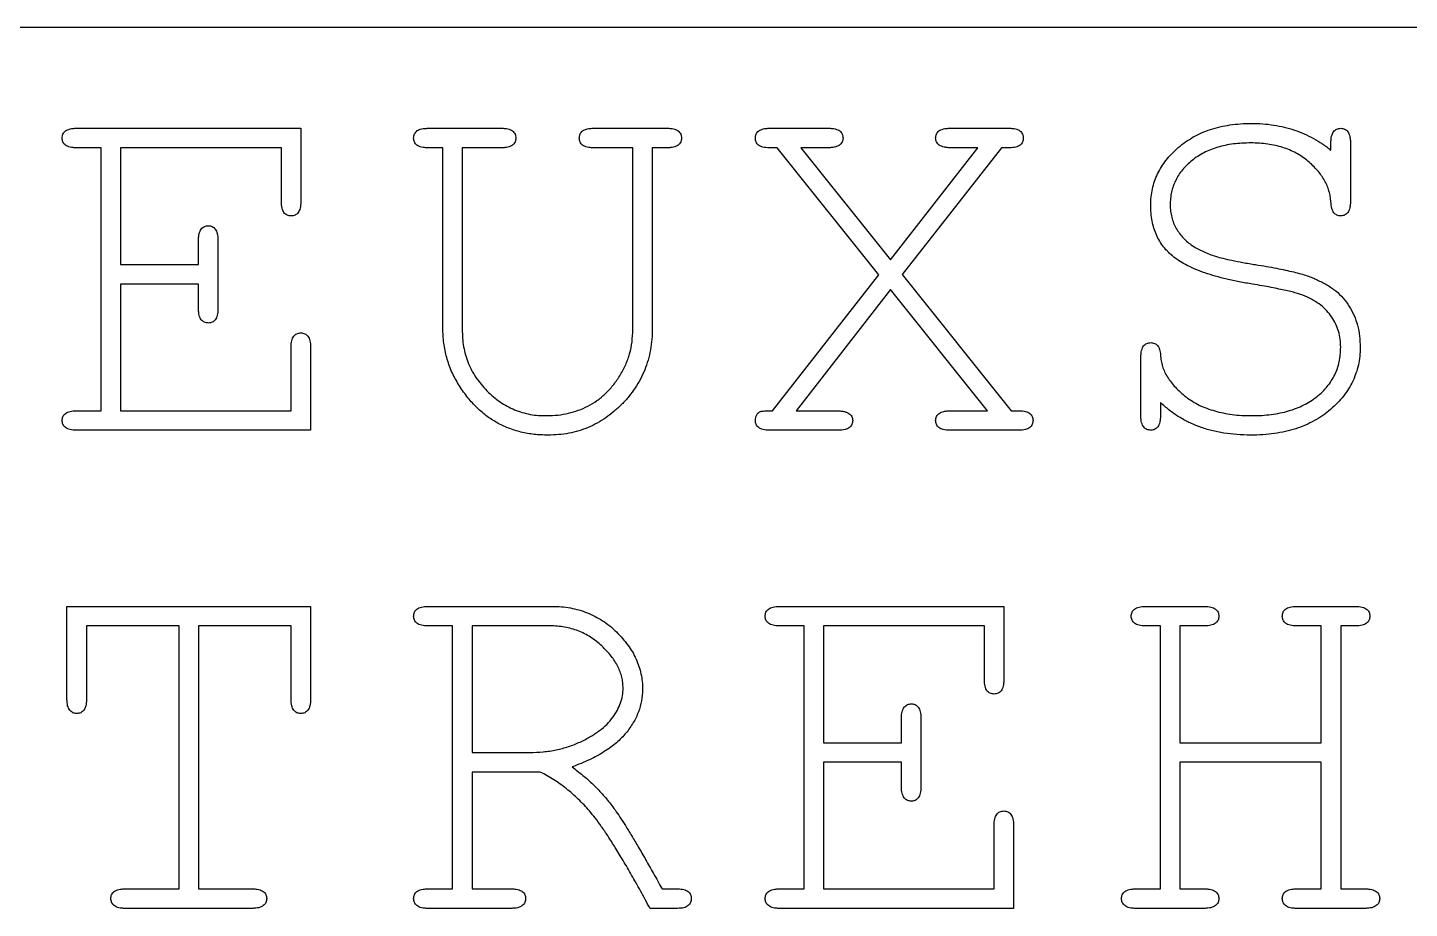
# Model space of a CAD drawing. Header units: millimetres. Extents: x -1 to 183, y -1 to 134.
# Drawn here: x 84.4 to 139.3, y 99 to 134 of the extents above; entities that cross this region are included whole.
import ezdxf

# ---------------------------------------------------------------- set-up
doc = ezdxf.new("R2010")
doc.units = ezdxf.units.MM

msp = doc.modelspace()

# ---------------------------------------------------------------- linework, layer by layer
at = {"color": 7, "linetype": 'Continuous', "lineweight": 25}
for p, q in [((183, 134), (-1, 134)), ((86.335, 130), (95.239, 130)), ((95.239, 130), (95.239, 127.097)), ((100.3, 130), (103.203, 130)), ((106.881, 130), (109.784, 130)), ((113.868, 130), (116.2, 130)), ((121.036, 130), (123.373, 130)), ((87.303, 129.226), (86.335, 129.226)), ((87.303, 118.774), (87.303, 129.226)), ((88.077, 129.226), (88.077, 124.581)), ((94.465, 129.226), (88.077, 129.226)), ((94.465, 127.097), (94.465, 129.226)), ((100.881, 129.226), (100.3, 129.226)), ((100.881, 122.061), (100.881, 129.226)), ((101.655, 129.226), (101.655, 122.007)), ((103.203, 129.226), (101.655, 129.226)), ((108.429, 129.226), (106.881, 129.226)), ((108.429, 122.007), (108.429, 129.226)), ((109.203, 129.226), (109.203, 122.061)), ((109.784, 129.226), (109.203, 129.226)), ((114.168, 129.226), (113.856, 129.226)), ((118.196, 124.181), (114.168, 129.226)), ((115.105, 129.226), (118.662, 124.777)), ((116.149, 129.226), (115.105, 129.226)), ((118.662, 124.777), (122.136, 129.226)), ((123.071, 129.226), (119.133, 124.184)), ((122.136, 129.226), (121.093, 129.226)), ((123.389, 129.226), (123.071, 129.226)), ((136.165, 129.129), (136.165, 129.419)), ((136.939, 129.401), (136.939, 127.115)), ((91.174, 124.581), (91.174, 125.548)), ((91.948, 125.548), (91.948, 122.839)), ((88.077, 124.581), (91.174, 124.581)), ((113.974, 118.774), (118.196, 124.181)), ((119.133, 124.184), (123.458, 118.774)), ((88.077, 123.806), (88.077, 118.774)), ((91.174, 123.806), (88.077, 123.806)), ((91.174, 122.839), (91.174, 123.806)), ((118.671, 123.589), (114.912, 118.774)), ((122.515, 118.774), (118.671, 123.589)), ((94.852, 118.774), (94.852, 121.29)), ((95.626, 121.29), (95.626, 118)), ((128.616, 118.566), (128.616, 120.909)), ((86.335, 118.774), (87.303, 118.774)), ((88.077, 118.774), (94.852, 118.774)), ((114.912, 118.774), (116.502, 118.774)), ((121.063, 118.774), (122.515, 118.774)), ((123.458, 118.774), (123.776, 118.774)), ((129.39, 119.104), (129.39, 118.596)), ((95.626, 118), (86.335, 118)), ((116.596, 118), (113.868, 118)), ((123.76, 118), (121.027, 118)), ((85.948, 111), (95.626, 111)), ((85.948, 107.323), (85.948, 111)), ((95.626, 111), (95.626, 107.323)), ((100.3, 111), (105.217, 111)), ((114.265, 111), (123.168, 111)), ((123.168, 111), (123.168, 108.097)), ((128.81, 111), (131.132, 111)), ((134.81, 111), (137.132, 111)), ((86.723, 110.226), (86.723, 107.323)), ((90.4, 110.226), (86.723, 110.226)), ((90.4, 99.774), (90.4, 110.226)), ((91.174, 110.226), (91.174, 99.774)), ((94.852, 110.226), (91.174, 110.226)), ((94.852, 107.323), (94.852, 110.226)), ((101.268, 110.226), (100.3, 110.226)), ((101.268, 99.774), (101.268, 110.226)), ((102.042, 110.226), (102.042, 105.194)), ((105.136, 110.226), (102.042, 110.226)), ((115.232, 110.226), (114.265, 110.226)), ((115.232, 99.774), (115.232, 110.226)), ((116.006, 110.226), (116.006, 105.581)), ((122.394, 110.226), (116.006, 110.226)), ((122.394, 108.097), (122.394, 110.226)), ((129.39, 110.226), (128.81, 110.226)), ((129.39, 99.774), (129.39, 110.226)), ((130.165, 110.226), (130.165, 105.581)), ((131.132, 110.226), (130.165, 110.226)), ((135.777, 110.226), (134.81, 110.226)), ((135.777, 105.581), (135.777, 110.226)), ((136.552, 110.226), (136.552, 99.774)), ((137.132, 110.226), (136.552, 110.226)), ((119.103, 105.581), (119.103, 106.548)), ((119.877, 106.548), (119.877, 103.839)), ((116.006, 105.581), (119.103, 105.581)), ((130.165, 105.581), (135.777, 105.581)), ((102.042, 105.194), (104.334, 105.194)), ((102.042, 104.419), (102.042, 99.774)), ((104.752, 104.419), (102.042, 104.419)), ((116.006, 104.806), (116.006, 99.774)), ((119.103, 104.806), (116.006, 104.806)), ((119.103, 103.839), (119.103, 104.806)), ((130.165, 104.806), (130.165, 99.774)), ((135.777, 104.806), (130.165, 104.806)), ((135.777, 99.774), (135.777, 104.806)), ((122.781, 99.774), (122.781, 102.29)), ((123.555, 102.29), (123.555, 99)), ((88.271, 99.774), (90.4, 99.774)), ((91.174, 99.774), (93.303, 99.774)), ((100.3, 99.774), (101.268, 99.774)), ((102.042, 99.774), (103.59, 99.774)), ((109.59, 99.774), (110.21, 99.774)), ((114.265, 99.774), (115.232, 99.774)), ((116.006, 99.774), (122.781, 99.774)), ((128.423, 99.774), (129.39, 99.774)), ((130.165, 99.774), (131.132, 99.774)), ((134.81, 99.774), (135.777, 99.774)), ((136.552, 99.774), (137.519, 99.774)), ((93.303, 99), (88.271, 99)), ((103.59, 99), (100.3, 99)), ((110.204, 99), (109.112, 99)), ((123.555, 99), (114.265, 99)), ((131.132, 99), (128.423, 99)), ((137.519, 99), (134.81, 99))]:
    msp.add_line(p, q, dxfattribs=at)
for points, knots in [([(129.003, 126.949), (129.007, 127.058), (129.014, 127.273), (129.068, 127.59), (129.15, 127.897), (129.275, 128.19), (129.428, 128.471), (129.619, 128.74), (129.844, 128.997), (130.099, 129.242), (130.386, 129.463), (130.694, 129.662), (131.027, 129.824), (131.379, 129.963), (131.756, 130.063), (132.153, 130.139), (132.573, 130.185), (132.86, 130.191), (133.007, 130.194)], [0, 0, 0, 0, 0.056916, 0.112366, 0.167516, 0.222239, 0.27805, 0.334693, 0.393994, 0.455776, 0.519139, 0.582782, 0.646789, 0.712259, 0.779915, 0.85009, 0.923131, 1, 1, 1, 1]), ([(133.007, 130.194), (133.158, 130.191), (133.454, 130.187), (133.89, 130.132), (134.31, 130.053), (134.713, 129.932), (135.103, 129.786), (135.474, 129.599), (135.833, 129.386), (136.053, 129.215), (136.165, 129.129)], [0, 0, 0, 0, 0.132647, 0.2616605, 0.3867737, 0.5100928, 0.6320402, 0.7541984, 0.8759671, 1, 1, 1, 1]), ([(85.755, 129.613), (85.761, 129.667), (85.773, 129.775), (85.866, 129.887), (85.97, 129.945), (86.074, 129.976), (86.197, 129.998), (86.287, 129.999), (86.335, 130)], [0, 0, 0, 0, 0.204282, 0.406566, 0.521934, 0.65928, 0.815354, 1, 1, 1, 1]), ([(86.335, 129.226), (86.287, 129.226), (86.197, 129.227), (86.074, 129.25), (85.97, 129.281), (85.866, 129.339), (85.773, 129.451), (85.761, 129.559), (85.755, 129.613)], [0, 0, 0, 0, 0.184646, 0.34072, 0.478066, 0.593434, 0.795718, 1, 1, 1, 1]), ([(99.719, 129.613), (99.726, 129.67), (99.739, 129.786), (99.822, 129.868), (99.865, 129.909)], [0, 0, 0, 0, 0.493165, 1, 1, 1, 1]), ([(100.3, 129.226), (100.251, 129.226), (100.162, 129.227), (100.038, 129.25), (99.935, 129.281), (99.83, 129.339), (99.737, 129.451), (99.725, 129.559), (99.719, 129.613)], [0, 0, 0, 0, 0.184646, 0.34072, 0.478066, 0.593434, 0.795718, 1, 1, 1, 1]), ([(99.865, 129.909), (99.888, 129.923), (99.942, 129.955), (100.041, 129.983), (100.163, 129.996), (100.252, 129.999), (100.3, 130)], [0, 0, 0, 0, 0.183017, 0.414226, 0.67787, 1, 1, 1, 1]), ([(103.203, 130), (103.252, 129.999), (103.341, 129.998), (103.464, 129.977), (103.566, 129.945), (103.67, 129.886), (103.766, 129.776), (103.778, 129.667), (103.784, 129.613)], [0, 0, 0, 0, 0.184871, 0.341136, 0.474994, 0.590503, 0.795468, 1, 1, 1, 1]), ([(103.784, 129.613), (103.778, 129.559), (103.766, 129.45), (103.67, 129.34), (103.566, 129.281), (103.464, 129.249), (103.341, 129.228), (103.252, 129.226), (103.203, 129.226)], [0, 0, 0, 0, 0.204532, 0.409497, 0.525006, 0.658864, 0.815129, 1, 1, 1, 1]), ([(106.3, 129.613), (106.306, 129.667), (106.318, 129.775), (106.411, 129.887), (106.516, 129.945), (106.619, 129.976), (106.743, 129.998), (106.832, 129.999), (106.881, 130)], [0, 0, 0, 0, 0.204282, 0.406566, 0.521934, 0.65928, 0.815354, 1, 1, 1, 1]), ([(106.881, 129.226), (106.832, 129.226), (106.743, 129.227), (106.619, 129.25), (106.516, 129.281), (106.411, 129.339), (106.318, 129.451), (106.306, 129.559), (106.3, 129.613)], [0, 0, 0, 0, 0.184646, 0.34072, 0.478066, 0.593434, 0.795718, 1, 1, 1, 1]), ([(109.784, 130), (109.832, 129.999), (109.922, 129.998), (110.045, 129.977), (110.147, 129.945), (110.251, 129.886), (110.347, 129.776), (110.359, 129.667), (110.365, 129.613)], [0, 0, 0, 0, 0.184871, 0.341136, 0.474994, 0.590503, 0.795468, 1, 1, 1, 1]), ([(110.365, 129.613), (110.359, 129.559), (110.347, 129.45), (110.251, 129.34), (110.147, 129.281), (110.045, 129.249), (109.922, 129.228), (109.832, 129.226), (109.784, 129.226)], [0, 0, 0, 0, 0.204532, 0.409497, 0.525006, 0.658864, 0.815129, 1, 1, 1, 1]), ([(113.297, 129.613), (113.303, 129.667), (113.315, 129.775), (113.408, 129.887), (113.511, 129.944), (113.611, 129.977), (113.732, 129.998), (113.821, 129.999), (113.868, 130)], [0, 0, 0, 0, 0.206582, 0.411143, 0.527809, 0.659328, 0.817159, 1, 1, 1, 1]), ([(113.856, 129.226), (113.81, 129.226), (113.723, 129.228), (113.604, 129.249), (113.505, 129.281), (113.405, 129.34), (113.315, 129.452), (113.303, 129.559), (113.297, 129.613)], [0, 0, 0, 0, 0.181402, 0.33751, 0.470825, 0.585689, 0.790596, 1, 1, 1, 1]), ([(116.781, 129.613), (116.774, 129.558), (116.76, 129.448), (116.658, 129.339), (116.547, 129.281), (116.436, 129.249), (116.301, 129.227), (116.202, 129.226), (116.149, 129.226)], [0, 0, 0, 0, 0.194112, 0.392571, 0.50811, 0.64503, 0.807085, 1, 1, 1, 1]), ([(116.2, 130), (116.248, 129.999), (116.339, 129.998), (116.463, 129.977), (116.566, 129.944), (116.67, 129.887), (116.763, 129.775), (116.775, 129.667), (116.781, 129.613)], [0, 0, 0, 0, 0.184621, 0.344461, 0.478137, 0.593489, 0.795745, 1, 1, 1, 1]), ([(120.458, 129.613), (120.464, 129.667), (120.477, 129.774), (120.566, 129.887), (120.67, 129.944), (120.773, 129.977), (120.897, 129.998), (120.987, 129.999), (121.036, 130)], [0, 0, 0, 0, 0.204743, 0.405091, 0.520719, 0.654715, 0.814938, 1, 1, 1, 1]), ([(121.093, 129.226), (121.04, 129.226), (120.941, 129.227), (120.805, 129.25), (120.693, 129.28), (120.581, 129.339), (120.479, 129.448), (120.465, 129.558), (120.458, 129.613)], [0, 0, 0, 0, 0.192246, 0.353738, 0.493654, 0.608791, 0.806562, 1, 1, 1, 1]), ([(123.373, 130), (123.421, 129.999), (123.509, 129.998), (123.63, 129.977), (123.73, 129.945), (123.831, 129.885), (123.924, 129.775), (123.936, 129.667), (123.942, 129.613)], [0, 0, 0, 0, 0.183456, 0.341818, 0.473778, 0.587475, 0.792724, 1, 1, 1, 1]), ([(123.942, 129.613), (123.936, 129.559), (123.924, 129.452), (123.834, 129.341), (123.736, 129.28), (123.638, 129.25), (123.521, 129.227), (123.435, 129.226), (123.389, 129.226)], [0, 0, 0, 0, 0.21093, 0.417331, 0.529648, 0.663934, 0.817276, 1, 1, 1, 1]), ([(136.165, 129.419), (136.165, 129.468), (136.166, 129.557), (136.188, 129.68), (136.22, 129.782), (136.279, 129.886), (136.388, 129.983), (136.497, 129.994), (136.552, 130)], [0, 0, 0, 0, 0.184871, 0.341136, 0.474994, 0.590503, 0.795468, 1, 1, 1, 1]), ([(136.552, 130), (136.606, 129.994), (136.716, 129.983), (136.825, 129.883), (136.883, 129.776), (136.916, 129.67), (136.937, 129.543), (136.938, 129.451), (136.939, 129.401)], [0, 0, 0, 0, 0.2003418, 0.4035355, 0.5199579, 0.6546549, 0.8151498, 1, 1, 1, 1]), ([(132.986, 129.419), (132.866, 129.417), (132.633, 129.411), (132.292, 129.382), (131.97, 129.328), (131.668, 129.248), (131.381, 129.154), (131.117, 129.031), (130.871, 128.889), (130.644, 128.727), (130.443, 128.544), (130.262, 128.355), (130.113, 128.15), (129.992, 127.933), (129.892, 127.706), (129.828, 127.464), (129.782, 127.213), (129.779, 127.042), (129.777, 126.955)], [0, 0, 0, 0, 0.079482, 0.154544, 0.226316, 0.29529, 0.361575, 0.425495, 0.488009, 0.549702, 0.609739, 0.667357, 0.722767, 0.777166, 0.831599, 0.886341, 0.942529, 1, 1, 1, 1]), ([(136.165, 127.067), (136.157, 127.141), (136.143, 127.291), (136.089, 127.51), (136.013, 127.724), (135.911, 127.932), (135.781, 128.134), (135.628, 128.33), (135.446, 128.517), (135.246, 128.701), (135.023, 128.87), (134.781, 129.019), (134.523, 129.143), (134.248, 129.243), (133.957, 129.321), (133.648, 129.379), (133.322, 129.412), (133.1, 129.417), (132.986, 129.419)], [0, 0, 0, 0, 0.051857, 0.103321, 0.155028, 0.208538, 0.262959, 0.320433, 0.379971, 0.443002, 0.507559, 0.57282, 0.638469, 0.705153, 0.77434, 0.846517, 0.921343, 1, 1, 1, 1]), ([(94.852, 126.516), (94.797, 126.522), (94.69, 126.534), (94.578, 126.627), (94.519, 126.732), (94.488, 126.835), (94.466, 126.959), (94.465, 127.048), (94.465, 127.097)], [0, 0, 0, 0, 0.204282, 0.406566, 0.521934, 0.65928, 0.815354, 1, 1, 1, 1]), ([(95.239, 127.097), (95.238, 127.048), (95.237, 126.959), (95.215, 126.835), (95.184, 126.732), (95.125, 126.627), (95.014, 126.534), (94.906, 126.522), (94.852, 126.516)], [0, 0, 0, 0, 0.1846457, 0.3407201, 0.4780664, 0.5934339, 0.7957178, 1, 1, 1, 1]), ([(129.92, 124.883), (129.846, 124.945), (129.701, 125.067), (129.514, 125.281), (129.355, 125.512), (129.228, 125.763), (129.127, 126.031), (129.054, 126.319), (129.012, 126.628), (129.006, 126.84), (129.003, 126.949)], [0, 0, 0, 0, 0.122527, 0.243231, 0.362099, 0.481023, 0.60234, 0.728822, 0.860441, 1, 1, 1, 1]), ([(129.777, 126.955), (129.78, 126.871), (129.786, 126.706), (129.833, 126.464), (129.908, 126.233), (130.014, 126.015), (130.149, 125.816), (130.299, 125.632), (130.474, 125.472), (130.732, 125.279), (131.102, 125.086), (131.509, 124.927), (131.892, 124.827), (132.253, 124.746), (132.686, 124.662), (132.999, 124.609), (133.168, 124.581)], [0, 0, 0, 0, 0.055163, 0.108508, 0.161585, 0.214695, 0.267318, 0.319131, 0.370767, 0.422911, 0.530973, 0.643951, 0.709932, 0.790884, 0.887553, 1, 1, 1, 1]), ([(136.552, 126.516), (136.5, 126.522), (136.395, 126.535), (136.287, 126.625), (136.23, 126.724), (136.192, 126.82), (136.174, 126.937), (136.168, 127.021), (136.165, 127.067)], [0, 0, 0, 0, 0.205908, 0.411934, 0.529194, 0.662891, 0.818297, 1, 1, 1, 1]), ([(136.939, 127.115), (136.938, 127.065), (136.937, 126.973), (136.916, 126.846), (136.883, 126.74), (136.826, 126.633), (136.714, 126.537), (136.606, 126.523), (136.552, 126.516)], [0, 0, 0, 0, 0.1851488, 0.345903, 0.4808176, 0.5974281, 0.7985193, 1, 1, 1, 1]), ([(91.174, 125.548), (91.175, 125.597), (91.176, 125.686), (91.198, 125.809), (91.229, 125.912), (91.293, 126.015), (91.403, 126.111), (91.513, 126.123), (91.567, 126.129)], [0, 0, 0, 0, 0.183961, 0.339457, 0.472656, 0.589556, 0.796475, 1, 1, 1, 1]), ([(91.567, 126.129), (91.62, 126.123), (91.726, 126.111), (91.83, 126.013), (91.894, 125.912), (91.925, 125.809), (91.947, 125.686), (91.948, 125.597), (91.948, 125.548)], [0, 0, 0, 0, 0.1986974, 0.4024478, 0.5209337, 0.6559392, 0.8135439, 1, 1, 1, 1]), ([(133.05, 123.806), (132.872, 123.836), (132.528, 123.894), (132.035, 124), (131.582, 124.117), (131.17, 124.247), (130.798, 124.386), (130.466, 124.535), (130.172, 124.696), (130.001, 124.823), (129.92, 124.883)], [0, 0, 0, 0, 0.16175, 0.312645, 0.452924, 0.582024, 0.700035, 0.809399, 0.909092, 1, 1, 1, 1]), ([(133.168, 124.581), (133.313, 124.558), (133.591, 124.515), (133.988, 124.443), (134.348, 124.365), (134.673, 124.296), (134.961, 124.22), (135.21, 124.141), (135.426, 124.065), (135.553, 124.006), (135.611, 123.979)], [0, 0, 0, 0, 0.174713, 0.334277, 0.479963, 0.612514, 0.729051, 0.833258, 0.923848, 1, 1, 1, 1]), ([(135.145, 123.326), (135.099, 123.344), (134.997, 123.385), (134.823, 123.443), (134.614, 123.499), (134.369, 123.556), (134.088, 123.616), (133.773, 123.68), (133.423, 123.742), (133.178, 123.784), (133.05, 123.806)], [0, 0, 0, 0, 0.069353, 0.15371, 0.254192, 0.371003, 0.504561, 0.653524, 0.819036, 1, 1, 1, 1]), ([(135.611, 123.979), (135.745, 123.915), (136.007, 123.79), (136.358, 123.546), (136.657, 123.258), (136.9, 122.928), (137.091, 122.563), (137.229, 122.166), (137.311, 121.738), (137.321, 121.442), (137.326, 121.29)], [0, 0, 0, 0, 0.131059, 0.255839, 0.376152, 0.495866, 0.616587, 0.73828, 0.866152, 1, 1, 1, 1]), ([(136.552, 121.296), (136.548, 121.406), (136.54, 121.621), (136.473, 121.934), (136.358, 122.226), (136.205, 122.501), (136.001, 122.749), (135.761, 122.977), (135.47, 123.17), (135.256, 123.273), (135.145, 123.326)], [0, 0, 0, 0, 0.124657, 0.245969, 0.363397, 0.482547, 0.603788, 0.728466, 0.860403, 1, 1, 1, 1]), ([(91.567, 122.258), (91.513, 122.264), (91.405, 122.276), (91.292, 122.369), (91.228, 122.473), (91.198, 122.577), (91.176, 122.701), (91.175, 122.79), (91.174, 122.839)], [0, 0, 0, 0, 0.203271, 0.407546, 0.524301, 0.660967, 0.816269, 1, 1, 1, 1]), ([(91.948, 122.839), (91.948, 122.79), (91.947, 122.701), (91.924, 122.577), (91.894, 122.473), (91.831, 122.371), (91.725, 122.276), (91.62, 122.264), (91.567, 122.258)], [0, 0, 0, 0, 0.186233, 0.34365, 0.482177, 0.600522, 0.80154, 1, 1, 1, 1]), ([(94.852, 121.29), (94.852, 121.339), (94.853, 121.428), (94.875, 121.551), (94.907, 121.653), (94.966, 121.757), (95.076, 121.854), (95.184, 121.865), (95.239, 121.871)], [0, 0, 0, 0, 0.184871, 0.341136, 0.474994, 0.590503, 0.795468, 1, 1, 1, 1]), ([(95.239, 121.871), (95.293, 121.865), (95.402, 121.854), (95.512, 121.757), (95.57, 121.653), (95.602, 121.551), (95.624, 121.428), (95.625, 121.339), (95.626, 121.29)], [0, 0, 0, 0, 0.204532, 0.409497, 0.525006, 0.658864, 0.815129, 1, 1, 1, 1]), ([(105.066, 117.806), (104.879, 117.812), (104.514, 117.822), (103.983, 117.918), (103.486, 118.077), (103.017, 118.294), (102.586, 118.583), (102.185, 118.931), (101.822, 119.347), (101.496, 119.818), (101.218, 120.332), (101.026, 120.887), (100.902, 121.465), (100.888, 121.861), (100.881, 122.061)], [0, 0, 0, 0, 0.084305, 0.164729, 0.242583, 0.319528, 0.397019, 0.47604, 0.558572, 0.645543, 0.734089, 0.821448, 0.909708, 1, 1, 1, 1]), ([(101.655, 122.007), (101.655, 121.89), (101.657, 121.659), (101.7, 121.319), (101.776, 120.993), (101.883, 120.681), (102.018, 120.379), (102.193, 120.094), (102.397, 119.821), (102.627, 119.562), (102.883, 119.329), (103.151, 119.121), (103.436, 118.952), (103.73, 118.812), (104.037, 118.702), (104.356, 118.626), (104.688, 118.582), (104.913, 118.581), (105.027, 118.581)], [0, 0, 0, 0, 0.065364, 0.128944, 0.19084, 0.252118, 0.313375, 0.375299, 0.438501, 0.503524, 0.568509, 0.6316, 0.692751, 0.753223, 0.813622, 0.874422, 0.936325, 1, 1, 1, 1]), ([(105.027, 118.581), (105.17, 118.585), (105.453, 118.595), (105.868, 118.666), (106.267, 118.785), (106.65, 118.951), (107.013, 119.169), (107.346, 119.446), (107.649, 119.778), (107.919, 120.16), (108.145, 120.582), (108.311, 121.036), (108.41, 121.514), (108.423, 121.841), (108.429, 122.007)], [0, 0, 0, 0, 0.079893, 0.157375, 0.234155, 0.311383, 0.389513, 0.468917, 0.552011, 0.63945, 0.729163, 0.817661, 0.907668, 1, 1, 1, 1]), ([(109.203, 122.061), (109.2, 121.914), (109.194, 121.624), (109.134, 121.198), (109.042, 120.789), (108.908, 120.399), (108.734, 120.029), (108.523, 119.676), (108.279, 119.339), (107.995, 119.027), (107.687, 118.743), (107.361, 118.492), (107.018, 118.278), (106.658, 118.106), (106.282, 117.972), (105.891, 117.875), (105.483, 117.816), (105.206, 117.81), (105.066, 117.806)], [0, 0, 0, 0, 0.066836, 0.131457, 0.194812, 0.256721, 0.318313, 0.380047, 0.442898, 0.507018, 0.571108, 0.632768, 0.693566, 0.753918, 0.813668, 0.87446, 0.936363, 1, 1, 1, 1]), ([(128.616, 120.909), (128.617, 120.958), (128.618, 121.047), (128.64, 121.17), (128.671, 121.272), (128.731, 121.373), (128.841, 121.466), (128.949, 121.478), (129.003, 121.484)], [0, 0, 0, 0, 0.1859407, 0.3431096, 0.4777419, 0.5905826, 0.7942851, 1, 1, 1, 1]), ([(129.003, 121.484), (129.055, 121.478), (129.157, 121.468), (129.266, 121.386), (129.328, 121.296), (129.361, 121.207), (129.386, 121.101), (129.389, 121.023), (129.39, 120.982)], [0, 0, 0, 0, 0.2165097, 0.4262947, 0.5452615, 0.6729979, 0.8254443, 1, 1, 1, 1]), ([(129.39, 120.982), (129.398, 120.907), (129.412, 120.757), (129.468, 120.535), (129.553, 120.318), (129.67, 120.109), (129.813, 119.903), (129.983, 119.701), (130.185, 119.509), (130.41, 119.318), (130.662, 119.145), (130.936, 118.991), (131.233, 118.866), (131.55, 118.763), (131.887, 118.682), (132.244, 118.62), (132.624, 118.588), (132.883, 118.583), (133.016, 118.581)], [0, 0, 0, 0, 0.047286, 0.09498, 0.143393, 0.19336, 0.245795, 0.300701, 0.359018, 0.42115, 0.485902, 0.55121, 0.618843, 0.688249, 0.760713, 0.836632, 0.91623, 1, 1, 1, 1]), ([(137.326, 121.29), (137.322, 121.172), (137.315, 120.939), (137.26, 120.594), (137.165, 120.265), (137.039, 119.946), (136.868, 119.645), (136.667, 119.353), (136.422, 119.079), (136.148, 118.819), (135.844, 118.58), (135.509, 118.374), (135.148, 118.199), (134.762, 118.053), (134.351, 117.941), (133.915, 117.864), (133.453, 117.814), (133.136, 117.809), (132.974, 117.806)], [0, 0, 0, 0, 0.0568797, 0.1124343, 0.1674539, 0.2219093, 0.2768946, 0.3337328, 0.3925601, 0.4533501, 0.5156057, 0.5783929, 0.642666, 0.7085833, 0.7765447, 0.847589, 0.9217947, 1, 1, 1, 1]), ([(133.016, 118.581), (133.149, 118.583), (133.409, 118.587), (133.787, 118.625), (134.144, 118.681), (134.479, 118.762), (134.793, 118.868), (135.085, 118.998), (135.355, 119.153), (135.604, 119.328), (135.826, 119.523), (136.019, 119.734), (136.183, 119.959), (136.322, 120.198), (136.424, 120.455), (136.496, 120.724), (136.543, 121.005), (136.549, 121.198), (136.552, 121.296)], [0, 0, 0, 0, 0.0797943, 0.1556696, 0.22729, 0.2963146, 0.3620447, 0.4256033, 0.4875827, 0.5482705, 0.6077828, 0.6642382, 0.7195899, 0.7745246, 0.8292795, 0.8843933, 0.9413124, 1, 1, 1, 1]), ([(85.755, 118.387), (85.761, 118.441), (85.773, 118.549), (85.866, 118.661), (85.97, 118.719), (86.074, 118.75), (86.197, 118.773), (86.287, 118.774), (86.335, 118.774)], [0, 0, 0, 0, 0.2042822, 0.4065661, 0.5219336, 0.6592799, 0.8153543, 1, 1, 1, 1]), ([(113.297, 118.387), (113.299, 118.429), (113.304, 118.51), (113.353, 118.617), (113.414, 118.701), (113.49, 118.749), (113.572, 118.761), (113.67, 118.771), (113.809, 118.771), (113.915, 118.773), (113.974, 118.774)], [0, 0, 0, 0, 0.136902, 0.263116, 0.381143, 0.477777, 0.54538, 0.65191, 0.804415, 1, 1, 1, 1]), ([(116.502, 118.774), (116.558, 118.774), (116.66, 118.772), (116.801, 118.751), (116.918, 118.719), (117.036, 118.663), (117.144, 118.553), (117.16, 118.442), (117.168, 118.387)], [0, 0, 0, 0, 0.193675, 0.357414, 0.496627, 0.614659, 0.811379, 1, 1, 1, 1]), ([(120.458, 118.387), (120.465, 118.441), (120.479, 118.55), (120.575, 118.661), (120.683, 118.719), (120.79, 118.751), (120.919, 118.772), (121.012, 118.774), (121.063, 118.774)], [0, 0, 0, 0, 0.2000068, 0.3996269, 0.5153844, 0.6528827, 0.8124609, 1, 1, 1, 1]), ([(123.776, 118.774), (123.822, 118.774), (123.908, 118.773), (124.025, 118.75), (124.123, 118.72), (124.221, 118.659), (124.311, 118.548), (124.323, 118.441), (124.329, 118.387)], [0, 0, 0, 0, 0.182724, 0.336066, 0.470352, 0.582669, 0.78907, 1, 1, 1, 1]), ([(129.39, 118.596), (129.39, 118.546), (129.388, 118.454), (129.367, 118.327), (129.335, 118.221), (129.278, 118.114), (129.166, 118.018), (129.057, 118.006), (129.003, 118)], [0, 0, 0, 0, 0.1853, 0.346185, 0.48121, 0.597916, 0.799171, 1, 1, 1, 1]), ([(132.974, 117.806), (132.791, 117.81), (132.435, 117.818), (131.915, 117.88), (131.423, 117.979), (130.958, 118.12), (130.524, 118.307), (130.115, 118.528), (129.733, 118.791), (129.505, 118.999), (129.39, 119.104)], [0, 0, 0, 0, 0.140105, 0.273273, 0.401151, 0.524952, 0.645204, 0.763233, 0.881032, 1, 1, 1, 1]), ([(86.335, 118), (86.287, 118.001), (86.197, 118.001), (86.074, 118.024), (85.969, 118.054), (85.866, 118.118), (85.775, 118.229), (85.761, 118.335), (85.755, 118.387)], [0, 0, 0, 0, 0.185116, 0.341587, 0.479283, 0.596917, 0.802731, 1, 1, 1, 1]), ([(113.868, 118), (113.821, 118.001), (113.732, 118.002), (113.611, 118.023), (113.51, 118.056), (113.408, 118.118), (113.317, 118.229), (113.303, 118.335), (113.297, 118.387)], [0, 0, 0, 0, 0.183312, 0.341549, 0.473406, 0.592367, 0.800505, 1, 1, 1, 1]), ([(117.168, 118.387), (117.161, 118.335), (117.148, 118.229), (117.057, 118.118), (116.955, 118.056), (116.853, 118.023), (116.732, 118.002), (116.644, 118.001), (116.596, 118)], [0, 0, 0, 0, 0.1994953, 0.4076326, 0.5265943, 0.6584509, 0.8166884, 1, 1, 1, 1]), ([(121.027, 118), (120.979, 118.001), (120.891, 118.002), (120.77, 118.023), (120.668, 118.056), (120.566, 118.117), (120.478, 118.23), (120.465, 118.335), (120.458, 118.387)], [0, 0, 0, 0, 0.18375, 0.342366, 0.474537, 0.593783, 0.800028, 1, 1, 1, 1]), ([(124.329, 118.387), (124.323, 118.335), (124.309, 118.229), (124.218, 118.119), (124.119, 118.055), (124.017, 118.023), (123.896, 118.002), (123.808, 118.001), (123.76, 118)], [0, 0, 0, 0, 0.200156, 0.408983, 0.525027, 0.65732, 0.816081, 1, 1, 1, 1]), ([(129.003, 118), (128.951, 118.007), (128.846, 118.02), (128.733, 118.108), (128.672, 118.21), (128.639, 118.311), (128.618, 118.432), (128.617, 118.519), (128.616, 118.566)], [0, 0, 0, 0, 0.200756, 0.407808, 0.527521, 0.660211, 0.819448, 1, 1, 1, 1]), ([(99.719, 110.613), (99.725, 110.667), (99.737, 110.775), (99.83, 110.887), (99.935, 110.945), (100.038, 110.976), (100.162, 110.998), (100.251, 110.999), (100.3, 111)], [0, 0, 0, 0, 0.204282, 0.406566, 0.521934, 0.65928, 0.815354, 1, 1, 1, 1]), ([(105.217, 111), (105.342, 110.997), (105.586, 110.993), (105.944, 110.942), (106.289, 110.864), (106.618, 110.752), (106.932, 110.609), (107.231, 110.435), (107.516, 110.23), (107.778, 109.99), (108.022, 109.737), (108.233, 109.47), (108.415, 109.197), (108.559, 108.911), (108.676, 108.62), (108.758, 108.32), (108.808, 108.012), (108.813, 107.803), (108.816, 107.698)], [0, 0, 0, 0, 0.068795, 0.135343, 0.200143, 0.264471, 0.327742, 0.391099, 0.455936, 0.522024, 0.587641, 0.650481, 0.710621, 0.769606, 0.827305, 0.884113, 0.941813, 1, 1, 1, 1]), ([(113.684, 110.613), (113.69, 110.667), (113.702, 110.775), (113.795, 110.887), (113.899, 110.945), (114.003, 110.976), (114.126, 110.998), (114.216, 110.999), (114.265, 111)], [0, 0, 0, 0, 0.204282, 0.406566, 0.521934, 0.65928, 0.815354, 1, 1, 1, 1]), ([(128.229, 110.613), (128.235, 110.667), (128.247, 110.775), (128.34, 110.887), (128.444, 110.944), (128.547, 110.977), (128.671, 110.998), (128.761, 110.999), (128.81, 111)], [0, 0, 0, 0, 0.204255, 0.406511, 0.521863, 0.655539, 0.815379, 1, 1, 1, 1]), ([(131.132, 111), (131.181, 110.999), (131.27, 110.998), (131.393, 110.977), (131.495, 110.945), (131.599, 110.886), (131.695, 110.776), (131.707, 110.667), (131.713, 110.613)], [0, 0, 0, 0, 0.184871, 0.341136, 0.474994, 0.590503, 0.795468, 1, 1, 1, 1]), ([(134.229, 110.613), (134.235, 110.667), (134.247, 110.774), (134.337, 110.886), (134.439, 110.946), (134.543, 110.976), (134.669, 110.998), (134.76, 110.999), (134.81, 111)], [0, 0, 0, 0, 0.203889, 0.403401, 0.51524, 0.652323, 0.811877, 1, 1, 1, 1]), ([(137.132, 111), (137.181, 110.999), (137.271, 110.998), (137.395, 110.977), (137.498, 110.944), (137.602, 110.887), (137.695, 110.775), (137.707, 110.667), (137.713, 110.613)], [0, 0, 0, 0, 0.184621, 0.344461, 0.478137, 0.593489, 0.795745, 1, 1, 1, 1]), ([(100.3, 110.226), (100.251, 110.226), (100.162, 110.227), (100.038, 110.25), (99.935, 110.281), (99.83, 110.339), (99.737, 110.451), (99.725, 110.559), (99.719, 110.613)], [0, 0, 0, 0, 0.184646, 0.34072, 0.478066, 0.593434, 0.795718, 1, 1, 1, 1]), ([(114.265, 110.226), (114.216, 110.226), (114.126, 110.227), (114.003, 110.25), (113.899, 110.281), (113.795, 110.339), (113.702, 110.451), (113.69, 110.559), (113.684, 110.613)], [0, 0, 0, 0, 0.184646, 0.34072, 0.478066, 0.593434, 0.795718, 1, 1, 1, 1]), ([(128.81, 110.226), (128.761, 110.227), (128.671, 110.228), (128.547, 110.249), (128.444, 110.281), (128.34, 110.339), (128.247, 110.451), (128.235, 110.559), (128.229, 110.613)], [0, 0, 0, 0, 0.184621, 0.344461, 0.478137, 0.593489, 0.795745, 1, 1, 1, 1]), ([(131.713, 110.613), (131.707, 110.559), (131.695, 110.45), (131.599, 110.34), (131.495, 110.281), (131.393, 110.249), (131.27, 110.228), (131.181, 110.226), (131.132, 110.226)], [0, 0, 0, 0, 0.204532, 0.409497, 0.525006, 0.658864, 0.815129, 1, 1, 1, 1]), ([(134.81, 110.226), (134.761, 110.226), (134.672, 110.227), (134.548, 110.25), (134.445, 110.281), (134.34, 110.339), (134.247, 110.451), (134.235, 110.559), (134.229, 110.613)], [0, 0, 0, 0, 0.184646, 0.34072, 0.478066, 0.593434, 0.795718, 1, 1, 1, 1]), ([(137.713, 110.613), (137.707, 110.559), (137.695, 110.451), (137.602, 110.339), (137.498, 110.281), (137.395, 110.249), (137.271, 110.228), (137.181, 110.227), (137.132, 110.226)], [0, 0, 0, 0, 0.204255, 0.406511, 0.521863, 0.655539, 0.815379, 1, 1, 1, 1]), ([(108.042, 107.752), (108.04, 107.825), (108.035, 107.971), (107.995, 108.189), (107.927, 108.404), (107.832, 108.615), (107.714, 108.825), (107.567, 109.031), (107.394, 109.234), (107.196, 109.431), (106.982, 109.617), (106.752, 109.781), (106.511, 109.918), (106.259, 110.031), (105.994, 110.119), (105.718, 110.183), (105.43, 110.219), (105.235, 110.223), (105.136, 110.226)], [0, 0, 0, 0, 0.051954, 0.104667, 0.157532, 0.212689, 0.269793, 0.329762, 0.393139, 0.460386, 0.528842, 0.596013, 0.661516, 0.726988, 0.79306, 0.860346, 0.929335, 1, 1, 1, 1]), ([(104.334, 105.194), (104.514, 105.199), (104.867, 105.209), (105.383, 105.29), (105.873, 105.419), (106.331, 105.599), (106.741, 105.819), (107.103, 106.053), (107.403, 106.31), (107.639, 106.586), (107.82, 106.872), (107.947, 107.162), (108.029, 107.456), (108.038, 107.654), (108.042, 107.752)], [0, 0, 0, 0, 0.108852, 0.213887, 0.315665, 0.415469, 0.510819, 0.597209, 0.67644, 0.748779, 0.816562, 0.880559, 0.940556, 1, 1, 1, 1]), ([(108.816, 107.698), (108.807, 107.547), (108.79, 107.244), (108.663, 106.797), (108.453, 106.368), (108.216, 106.026), (107.981, 105.769), (107.778, 105.578), (107.55, 105.395), (107.292, 105.224), (107.01, 105.061), (106.704, 104.903), (106.37, 104.755), (106.136, 104.667), (106.016, 104.622)], [0, 0, 0, 0, 0.101821, 0.20416, 0.310665, 0.423535, 0.48326, 0.545832, 0.611179, 0.68081, 0.753977, 0.831267, 0.913198, 1, 1, 1, 1]), ([(122.781, 107.516), (122.726, 107.522), (122.619, 107.534), (122.507, 107.627), (122.448, 107.732), (122.418, 107.835), (122.395, 107.959), (122.394, 108.048), (122.394, 108.097)], [0, 0, 0, 0, 0.204282, 0.406566, 0.521934, 0.65928, 0.815354, 1, 1, 1, 1]), ([(123.168, 108.097), (123.167, 108.048), (123.166, 107.959), (123.144, 107.835), (123.113, 107.732), (123.054, 107.627), (122.943, 107.534), (122.835, 107.522), (122.781, 107.516)], [0, 0, 0, 0, 0.184646, 0.34072, 0.478066, 0.593434, 0.795718, 1, 1, 1, 1]), ([(86.335, 106.742), (86.283, 106.748), (86.177, 106.762), (86.066, 106.853), (86.003, 106.956), (85.972, 107.06), (85.95, 107.184), (85.949, 107.274), (85.948, 107.323)], [0, 0, 0, 0, 0.197242, 0.403028, 0.520646, 0.654663, 0.81491, 1, 1, 1, 1]), ([(86.723, 107.323), (86.722, 107.274), (86.721, 107.184), (86.7, 107.06), (86.667, 106.957), (86.609, 106.853), (86.497, 106.76), (86.39, 106.748), (86.335, 106.742)], [0, 0, 0, 0, 0.184621, 0.344461, 0.478137, 0.593489, 0.795745, 1, 1, 1, 1]), ([(95.239, 106.742), (95.185, 106.748), (95.077, 106.76), (94.965, 106.853), (94.907, 106.957), (94.875, 107.06), (94.854, 107.184), (94.852, 107.274), (94.852, 107.323)], [0, 0, 0, 0, 0.204255, 0.406511, 0.521863, 0.655539, 0.815379, 1, 1, 1, 1]), ([(95.626, 107.323), (95.625, 107.274), (95.624, 107.184), (95.603, 107.06), (95.57, 106.957), (95.512, 106.853), (95.401, 106.76), (95.293, 106.748), (95.239, 106.742)], [0, 0, 0, 0, 0.184621, 0.344461, 0.478137, 0.593489, 0.795745, 1, 1, 1, 1]), ([(119.103, 106.548), (119.104, 106.597), (119.105, 106.686), (119.127, 106.809), (119.158, 106.912), (119.222, 107.015), (119.332, 107.111), (119.442, 107.123), (119.496, 107.129)], [0, 0, 0, 0, 0.1839612, 0.339457, 0.472656, 0.5895564, 0.7964751, 1, 1, 1, 1]), ([(119.496, 107.129), (119.549, 107.123), (119.655, 107.111), (119.759, 107.013), (119.823, 106.912), (119.854, 106.809), (119.876, 106.686), (119.877, 106.597), (119.877, 106.548)], [0, 0, 0, 0, 0.1986974, 0.4024478, 0.5209337, 0.6559392, 0.8135439, 1, 1, 1, 1]), ([(109.112, 99), (108.987, 99.231), (108.746, 99.674), (108.393, 100.309), (108.057, 100.881), (107.747, 101.397), (107.456, 101.85), (107.191, 102.246), (106.944, 102.581), (106.648, 102.948), (106.273, 103.34), (105.801, 103.758), (105.294, 104.121), (104.932, 104.32), (104.752, 104.419)], [0, 0, 0, 0, 0.111552, 0.2139649, 0.3080518, 0.3930403, 0.469187, 0.5363095, 0.5953163, 0.6454667, 0.7362013, 0.8249733, 0.9126522, 1, 1, 1, 1]), ([(106.016, 104.622), (106.162, 104.512), (106.451, 104.295), (106.848, 103.933), (107.218, 103.554), (107.504, 103.21), (107.735, 102.9), (107.925, 102.61), (108.149, 102.272), (108.387, 101.874), (108.659, 101.428), (108.947, 100.925), (109.262, 100.368), (109.478, 99.978), (109.59, 99.774)], [0, 0, 0, 0, 0.09005, 0.178456, 0.264997, 0.351172, 0.398828, 0.455809, 0.522312, 0.598667, 0.684576, 0.779966, 0.885104, 1, 1, 1, 1]), ([(119.496, 103.258), (119.442, 103.264), (119.334, 103.276), (119.221, 103.369), (119.157, 103.473), (119.127, 103.577), (119.105, 103.701), (119.104, 103.79), (119.103, 103.839)], [0, 0, 0, 0, 0.203271, 0.407546, 0.524301, 0.660967, 0.816269, 1, 1, 1, 1]), ([(119.877, 103.839), (119.877, 103.79), (119.876, 103.701), (119.853, 103.577), (119.823, 103.473), (119.76, 103.371), (119.654, 103.276), (119.549, 103.264), (119.496, 103.258)], [0, 0, 0, 0, 0.186233, 0.34365, 0.482177, 0.600522, 0.80154, 1, 1, 1, 1]), ([(122.781, 102.29), (122.781, 102.339), (122.782, 102.428), (122.804, 102.551), (122.836, 102.653), (122.895, 102.757), (123.005, 102.854), (123.113, 102.865), (123.168, 102.871)], [0, 0, 0, 0, 0.184871, 0.341136, 0.474994, 0.590503, 0.795468, 1, 1, 1, 1]), ([(123.168, 102.871), (123.222, 102.865), (123.331, 102.854), (123.441, 102.757), (123.499, 102.653), (123.531, 102.551), (123.553, 102.428), (123.554, 102.339), (123.555, 102.29)], [0, 0, 0, 0, 0.204532, 0.409497, 0.525006, 0.658864, 0.815129, 1, 1, 1, 1]), ([(87.69, 99.387), (87.696, 99.441), (87.708, 99.549), (87.801, 99.661), (87.906, 99.719), (88.009, 99.75), (88.133, 99.773), (88.222, 99.774), (88.271, 99.774)], [0, 0, 0, 0, 0.204282, 0.406566, 0.521934, 0.65928, 0.815354, 1, 1, 1, 1]), ([(88.271, 99), (88.222, 99.001), (88.133, 99.001), (88.009, 99.024), (87.905, 99.054), (87.802, 99.118), (87.71, 99.229), (87.697, 99.335), (87.69, 99.387)], [0, 0, 0, 0, 0.185116, 0.341587, 0.479283, 0.596917, 0.802731, 1, 1, 1, 1]), ([(93.303, 99.774), (93.352, 99.774), (93.441, 99.772), (93.564, 99.751), (93.666, 99.719), (93.77, 99.66), (93.866, 99.55), (93.878, 99.441), (93.884, 99.387)], [0, 0, 0, 0, 0.184871, 0.341136, 0.474994, 0.590503, 0.795468, 1, 1, 1, 1]), ([(93.884, 99.387), (93.878, 99.335), (93.865, 99.228), (93.77, 99.118), (93.667, 99.055), (93.564, 99.024), (93.441, 99.002), (93.352, 99.001), (93.303, 99)], [0, 0, 0, 0, 0.197517, 0.405997, 0.523779, 0.657983, 0.814651, 1, 1, 1, 1]), ([(99.719, 99.387), (99.725, 99.441), (99.737, 99.549), (99.83, 99.661), (99.935, 99.719), (100.038, 99.75), (100.162, 99.773), (100.251, 99.774), (100.3, 99.774)], [0, 0, 0, 0, 0.204282, 0.406566, 0.521934, 0.65928, 0.815354, 1, 1, 1, 1]), ([(100.3, 99), (100.251, 99.001), (100.162, 99.001), (100.038, 99.024), (99.934, 99.054), (99.831, 99.118), (99.739, 99.229), (99.726, 99.335), (99.719, 99.387)], [0, 0, 0, 0, 0.185116, 0.341587, 0.479283, 0.596917, 0.802731, 1, 1, 1, 1]), ([(103.59, 99.774), (103.639, 99.773), (103.729, 99.772), (103.853, 99.751), (103.956, 99.719), (104.06, 99.661), (104.153, 99.549), (104.165, 99.441), (104.171, 99.387)], [0, 0, 0, 0, 0.184621, 0.344461, 0.478137, 0.593489, 0.795745, 1, 1, 1, 1]), ([(104.171, 99.387), (104.164, 99.335), (104.151, 99.229), (104.06, 99.118), (103.957, 99.055), (103.853, 99.023), (103.729, 99.002), (103.639, 99.001), (103.59, 99)], [0, 0, 0, 0, 0.197242, 0.403028, 0.520646, 0.654663, 0.81491, 1, 1, 1, 1]), ([(110.752, 99.387), (110.746, 99.335), (110.735, 99.229), (110.646, 99.12), (110.55, 99.054), (110.451, 99.024), (110.334, 99.002), (110.25, 99.001), (110.204, 99)], [0, 0, 0, 0, 0.203832, 0.414905, 0.53021, 0.665476, 0.819936, 1, 1, 1, 1]), ([(110.21, 99.774), (110.256, 99.774), (110.339, 99.773), (110.454, 99.75), (110.549, 99.719), (110.647, 99.659), (110.737, 99.549), (110.747, 99.441), (110.752, 99.387)], [0, 0, 0, 0, 0.181004, 0.33232, 0.464498, 0.578225, 0.787218, 1, 1, 1, 1]), ([(113.684, 99.387), (113.69, 99.441), (113.702, 99.549), (113.795, 99.661), (113.899, 99.719), (114.003, 99.75), (114.126, 99.773), (114.216, 99.774), (114.265, 99.774)], [0, 0, 0, 0, 0.204282, 0.406566, 0.521934, 0.65928, 0.815354, 1, 1, 1, 1]), ([(114.265, 99), (114.216, 99.001), (114.126, 99.001), (114.003, 99.024), (113.898, 99.054), (113.795, 99.118), (113.704, 99.229), (113.69, 99.335), (113.684, 99.387)], [0, 0, 0, 0, 0.185116, 0.341587, 0.479283, 0.596917, 0.802731, 1, 1, 1, 1]), ([(127.842, 99.387), (127.848, 99.441), (127.86, 99.549), (127.953, 99.661), (128.057, 99.719), (128.161, 99.75), (128.285, 99.773), (128.374, 99.774), (128.423, 99.774)], [0, 0, 0, 0, 0.2042822, 0.4065661, 0.5219336, 0.6592799, 0.8153543, 1, 1, 1, 1]), ([(128.423, 99), (128.374, 99.001), (128.284, 99.001), (128.161, 99.024), (128.057, 99.054), (127.953, 99.118), (127.862, 99.229), (127.848, 99.335), (127.842, 99.387)], [0, 0, 0, 0, 0.185116, 0.341587, 0.479283, 0.596917, 0.802731, 1, 1, 1, 1]), ([(131.132, 99.774), (131.181, 99.774), (131.27, 99.772), (131.393, 99.751), (131.495, 99.719), (131.599, 99.66), (131.695, 99.55), (131.707, 99.441), (131.713, 99.387)], [0, 0, 0, 0, 0.184871, 0.341136, 0.474994, 0.590503, 0.795468, 1, 1, 1, 1]), ([(131.713, 99.387), (131.707, 99.335), (131.694, 99.228), (131.599, 99.118), (131.496, 99.055), (131.393, 99.024), (131.27, 99.002), (131.181, 99.001), (131.132, 99)], [0, 0, 0, 0, 0.197517, 0.405997, 0.523779, 0.657983, 0.814651, 1, 1, 1, 1]), ([(134.229, 99.387), (134.235, 99.441), (134.247, 99.548), (134.337, 99.66), (134.439, 99.72), (134.543, 99.75), (134.669, 99.773), (134.76, 99.774), (134.81, 99.774)], [0, 0, 0, 0, 0.203889, 0.403401, 0.51524, 0.652323, 0.811877, 1, 1, 1, 1]), ([(134.81, 99), (134.761, 99.001), (134.672, 99.001), (134.548, 99.024), (134.444, 99.054), (134.34, 99.118), (134.249, 99.229), (134.236, 99.335), (134.229, 99.387)], [0, 0, 0, 0, 0.185116, 0.341587, 0.479283, 0.596917, 0.802731, 1, 1, 1, 1]), ([(137.519, 99.774), (137.568, 99.774), (137.657, 99.772), (137.78, 99.751), (137.882, 99.719), (137.986, 99.66), (138.083, 99.55), (138.094, 99.441), (138.1, 99.387)], [0, 0, 0, 0, 0.184871, 0.341136, 0.474994, 0.590503, 0.795468, 1, 1, 1, 1]), ([(138.1, 99.387), (138.094, 99.335), (138.081, 99.228), (137.986, 99.118), (137.883, 99.055), (137.78, 99.024), (137.657, 99.002), (137.568, 99.001), (137.519, 99)], [0, 0, 0, 0, 0.197517, 0.405997, 0.523779, 0.657983, 0.814651, 1, 1, 1, 1])]:
    msp.add_open_spline(points, degree=3, knots=knots, dxfattribs=at)

doc.saveas('drawing.dxf')
